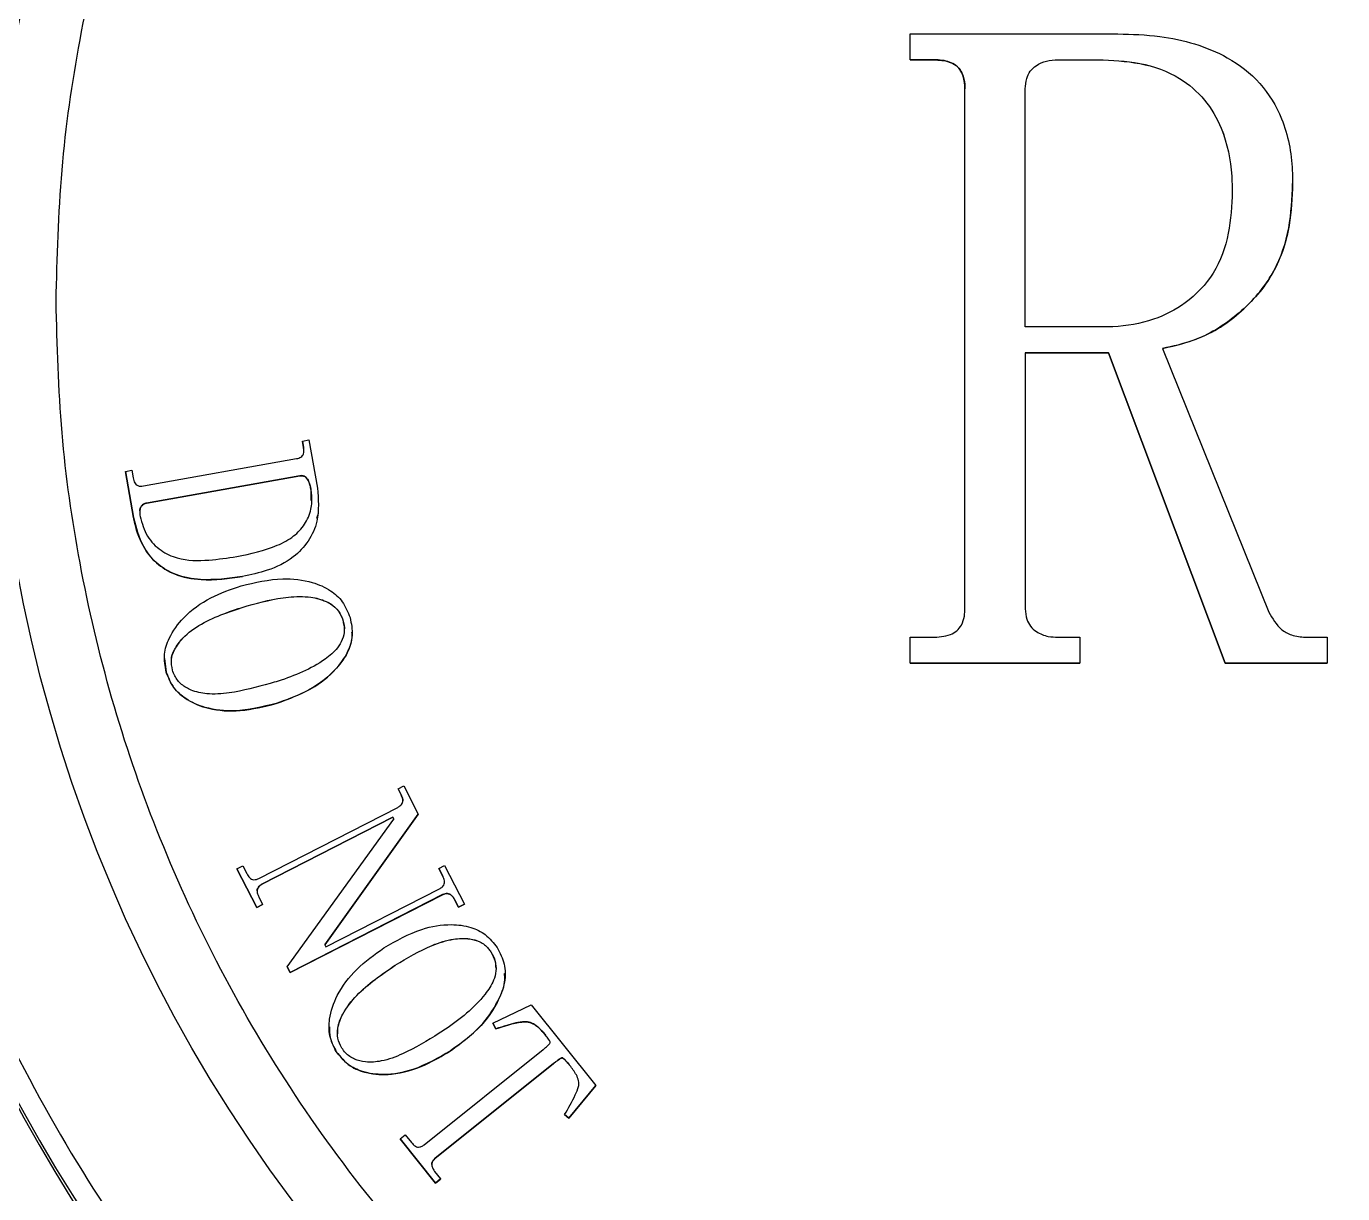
# Model space of a CAD drawing. Header units: millimetres. Extents: x 2371 to 4515, y 843 to 2359.
# Drawn here: x 3809.1 to 3871.8, y 2023 to 2078.6 of the extents above; entities that cross this region are included whole.
import ezdxf

# ---------------------------------------------------------------- set-up
doc = ezdxf.new("R2010")
doc.units = ezdxf.units.MM

msp = doc.modelspace()

# ---------------------------------------------------------------- linework, layer by layer
at = {"color": 7, "linetype": 'Continuous', "lineweight": 25}
for p, q in [((3851.195, 2077.028), (3851.195, 2078.261)), ((3851.195, 2078.261), (3861.084, 2078.261)), ((3852.236, 2077.028), (3851.195, 2077.028)), ((3851.195, 2077.028), (3851.195, 2077.026)), ((3851.195, 2077.026), (3852.236, 2077.026)), ((3852.236, 2077.028), (3852.236, 2077.026)), ((3858.233, 2077.028), (3860.134, 2077.028)), ((3858.233, 2077.028), (3858.233, 2077.026)), ((3858.233, 2077.026), (3860.134, 2077.026)), ((3860.134, 2077.028), (3860.134, 2077.026)), ((3853.796, 2050.881), (3853.796, 2075.641)), ((3856.673, 2064.289), (3856.673, 2075.635)), ((3860.481, 2064.289), (3856.673, 2064.289)), ((3860.635, 2063.056), (3856.673, 2063.056)), ((3856.673, 2063.056), (3856.673, 2050.849)), ((3856.673, 2063.053), (3860.635, 2063.053)), ((3866.202, 2048.261), (3860.635, 2063.056)), ((3860.635, 2063.056), (3860.635, 2063.053)), ((3860.635, 2063.053), (3866.202, 2048.259)), ((3863.216, 2063.261), (3868.282, 2050.682)), ((3822.224, 2058.848), (3822.531, 2058.902)), ((3822.28, 2058.542), (3822.224, 2058.848)), ((3822.224, 2058.848), (3822.224, 2058.846)), ((3822.224, 2058.846), (3822.28, 2058.54)), ((3822.531, 2058.902), (3822.941, 2056.604)), ((3814.652, 2056.708), (3821.953, 2058.008)), ((3822.28, 2058.542), (3822.28, 2058.54)), ((3822.28, 2058.54), (3822.281, 2058.322)), ((3813.793, 2057.398), (3814.099, 2057.452)), ((3814.184, 2055.204), (3813.793, 2057.398)), ((3813.793, 2057.398), (3813.793, 2057.396)), ((3813.793, 2057.396), (3814.184, 2055.201)), ((3814.099, 2057.452), (3814.163, 2057.095)), ((3822.099, 2057.192), (3814.798, 2055.891)), ((3814.798, 2055.889), (3822.099, 2057.189)), ((3822.099, 2057.189), (3822.099, 2057.192)), ((3822.635, 2056.548), (3822.624, 2056.009)), ((3822.635, 2056.548), (3822.635, 2056.55)), ((3814.798, 2055.889), (3814.798, 2055.891)), ((3823, 2055.553), (3823, 2055.556)), ((3814.184, 2055.204), (3814.184, 2055.201)), ((3824.604, 2049.726), (3824.604, 2049.728)), ((3851.195, 2048.261), (3851.195, 2049.494)), ((3851.195, 2049.494), (3852.236, 2049.494)), ((3858.233, 2049.494), (3859.273, 2049.494)), ((3859.273, 2049.494), (3859.273, 2048.261)), ((3870.016, 2049.494), (3871.056, 2049.494)), ((3871.056, 2049.494), (3871.056, 2048.261)), ((3815.646, 2048.486), (3815.646, 2048.484)), ((3815.658, 2048.486), (3815.736, 2047.831)), ((3859.273, 2048.261), (3851.195, 2048.261)), ((3851.195, 2048.261), (3851.195, 2048.259)), ((3851.195, 2048.259), (3859.273, 2048.259)), ((3859.273, 2048.261), (3859.273, 2048.259)), ((3871.056, 2048.261), (3866.202, 2048.261)), ((3866.202, 2048.261), (3866.202, 2048.259)), ((3866.202, 2048.259), (3871.056, 2048.259)), ((3871.056, 2048.261), (3871.056, 2048.259)), ((3826.784, 2042.264), (3827.061, 2042.407)), ((3827.061, 2042.407), (3827.747, 2041.066)), ((3826.926, 2041.987), (3826.784, 2042.264)), ((3826.784, 2042.264), (3826.784, 2042.262)), ((3826.784, 2042.262), (3826.926, 2041.985)), ((3826.926, 2041.987), (3826.926, 2041.985)), ((3820.157, 2037.999), (3826.768, 2041.382)), ((3826.541, 2040.916), (3820.3, 2037.722)), ((3820.3, 2037.72), (3826.541, 2040.914)), ((3821.498, 2033.784), (3826.589, 2040.823)), ((3827.747, 2041.066), (3823.299, 2034.823)), ((3823.3, 2034.821), (3827.747, 2041.064)), ((3826.589, 2040.823), (3826.541, 2040.916)), ((3826.541, 2040.916), (3826.541, 2040.914)), ((3826.541, 2040.914), (3826.589, 2040.822)), ((3827.747, 2041.066), (3827.747, 2041.064)), ((3819.109, 2038.454), (3819.387, 2038.596)), ((3819.387, 2038.596), (3819.575, 2038.227)), ((3828.724, 2038.473), (3829.001, 2038.616)), ((3829.001, 2038.616), (3829.947, 2036.766)), ((3820.055, 2036.605), (3819.109, 2038.454)), ((3819.109, 2038.454), (3819.109, 2038.452)), ((3819.109, 2038.452), (3820.055, 2036.602)), ((3828.912, 2038.103), (3828.724, 2038.473)), ((3828.724, 2038.473), (3828.724, 2038.471)), ((3828.724, 2038.471), (3828.912, 2038.101)), ((3828.912, 2038.103), (3828.912, 2038.101)), ((3820.3, 2037.722), (3820.3, 2037.72)), ((3823.347, 2034.73), (3828.756, 2037.498)), ((3820.332, 2036.747), (3820.055, 2036.605)), ((3820.055, 2036.602), (3820.332, 2036.745)), ((3820.144, 2037.117), (3820.332, 2036.747)), ((3820.332, 2036.747), (3820.332, 2036.745)), ((3828.899, 2037.221), (3821.64, 2033.507)), ((3821.64, 2033.505), (3828.899, 2037.219)), ((3828.899, 2037.221), (3828.899, 2037.219)), ((3829.669, 2036.624), (3829.481, 2036.994)), ((3829.481, 2036.994), (3829.481, 2036.992)), ((3829.481, 2036.992), (3829.669, 2036.622)), ((3829.947, 2036.766), (3829.669, 2036.624)), ((3829.669, 2036.622), (3829.947, 2036.764)), ((3829.947, 2036.766), (3829.947, 2036.764)), ((3820.055, 2036.605), (3820.055, 2036.602)), ((3829.669, 2036.624), (3829.669, 2036.622)), ((3823.299, 2034.823), (3823.347, 2034.73)), ((3821.64, 2033.507), (3821.498, 2033.784)), ((3821.498, 2033.784), (3821.498, 2033.782)), ((3821.498, 2033.782), (3821.64, 2033.505)), ((3821.64, 2033.507), (3821.64, 2033.505)), ((3831.891, 2033.469), (3831.891, 2033.471)), ((3831.296, 2031.099), (3833.124, 2031.966)), ((3833.124, 2031.966), (3836.202, 2028.123)), ((3831.45, 2030.823), (3831.296, 2031.099)), ((3831.296, 2031.099), (3831.296, 2031.097)), ((3831.296, 2031.097), (3831.45, 2030.821)), ((3823.498, 2030.927), (3823.498, 2030.924)), ((3831.45, 2030.823), (3831.45, 2030.821)), ((3833.813, 2030.525), (3833.813, 2030.523)), ((3828.036, 2025.301), (3833.7, 2029.837)), ((3834.179, 2029.157), (3828.556, 2024.653)), ((3828.556, 2024.651), (3834.179, 2029.155)), ((3834.179, 2029.157), (3834.179, 2029.155)), ((3835.012, 2029.028), (3835.012, 2029.026)), ((3836.202, 2028.123), (3834.925, 2026.568)), ((3834.925, 2026.566), (3836.202, 2028.121)), ((3836.202, 2028.123), (3836.202, 2028.121)), ((3834.925, 2026.568), (3834.723, 2026.738)), ((3834.723, 2026.738), (3834.723, 2026.736)), ((3834.723, 2026.736), (3834.925, 2026.566)), ((3834.925, 2026.568), (3834.925, 2026.566)), ((3826.886, 2025.574), (3827.129, 2025.769)), ((3828.572, 2023.471), (3826.886, 2025.574)), ((3826.886, 2025.574), (3826.886, 2025.572)), ((3826.886, 2025.572), (3828.572, 2023.468)), ((3827.129, 2025.769), (3827.422, 2025.405)), ((3828.556, 2024.653), (3828.556, 2024.651)), ((3828.524, 2024.029), (3828.814, 2023.665)), ((3828.814, 2023.665), (3828.572, 2023.471)), ((3828.572, 2023.468), (3828.814, 2023.663)), ((3828.814, 2023.665), (3828.814, 2023.663)), ((3828.572, 2023.471), (3828.572, 2023.468))]:
    msp.add_line(p, q, dxfattribs=at)
msp.add_circle((3878.988, 2065.497), 71.5, dxfattribs=at)
for centre, start, end in [((3878.988, 2065.495), 190.30617, 259.69396), ((3879.065, 2065.123), 190.52799, 258.6349)]:
    msp.add_arc(centre, 80, start, end, dxfattribs=at)
for points, knots in [([(3810.488, 2065.504), (3810.543, 2067.593), (3810.652, 2071.771), (3811.562, 2078.11), (3813.048, 2084.462), (3815.222, 2090.828), (3818.053, 2097.051), (3821.567, 2103.074), (3825.721, 2108.766), (3830.464, 2114.027), (3835.726, 2118.771), (3841.418, 2122.925), (3847.44, 2126.438), (3853.663, 2129.27), (3860.029, 2131.441), (3866.381, 2132.936), (3872.72, 2133.814), (3878.988, 2134.099), (3885.255, 2133.814), (3891.594, 2132.936), (3897.946, 2131.441), (3904.312, 2129.27), (3910.535, 2126.438), (3916.558, 2122.925), (3922.25, 2118.771), (3927.511, 2114.027), (3932.254, 2108.766), (3936.409, 2103.074), (3939.922, 2097.051), (3942.753, 2090.828), (3944.927, 2084.462), (3946.413, 2078.11), (3947.323, 2071.771), (3947.433, 2067.593), (3947.488, 2065.504)], [0, 0, 0, 0, 0.029124, 0.058248, 0.08912, 0.119994, 0.151902, 0.184313, 0.217069, 0.25, 0.282931, 0.315687, 0.348098, 0.380006, 0.410878, 0.441752, 0.470875, 0.5, 0.529123, 0.558248, 0.58912, 0.619994, 0.651902, 0.684313, 0.717069, 0.75, 0.782931, 0.815687, 0.848098, 0.880006, 0.910878, 0.941752, 0.970875, 1, 1, 1, 1]), ([(3861.084, 2078.261), (3861.752, 2078.241), (3862.987, 2078.204), (3864.755, 2077.827), (3866.418, 2077.148), (3867.937, 2075.979), (3869.082, 2074.1), (3869.39, 2072.381), (3869.409, 2071.332), (3869.412, 2071.121)], [0, 0, 0, 0, 0.160365, 0.296332, 0.431737, 0.589347, 0.747826, 0.949128, 1, 1, 1, 1]), ([(3853.796, 2075.641), (3853.786, 2075.845), (3853.771, 2076.169), (3853.573, 2076.573), (3853.312, 2076.819), (3852.858, 2077.008), (3852.49, 2077.02), (3852.236, 2077.028)], [0, 0, 0, 0, 0.250411, 0.398556, 0.54744, 0.686236, 1, 1, 1, 1]), ([(3852.236, 2077.026), (3852.483, 2077.018), (3852.852, 2077.006), (3853.312, 2076.819), (3853.575, 2076.567), (3853.755, 2076.196), (3853.791, 2075.876), (3853.795, 2075.671), (3853.796, 2075.639)], [0, 0, 0, 0, 0.304676, 0.455037, 0.606549, 0.74539, 0.96037, 1, 1, 1, 1]), ([(3856.673, 2075.635), (3856.683, 2075.804), (3856.7, 2076.101), (3856.894, 2076.492), (3857.22, 2076.79), (3857.681, 2076.996), (3858.046, 2077.017), (3858.233, 2077.028)], [0, 0, 0, 0, 0.212555, 0.375218, 0.538546, 0.763737, 1, 1, 1, 1]), ([(3856.673, 2075.633), (3856.683, 2075.801), (3856.7, 2076.099), (3856.894, 2076.49), (3857.22, 2076.788), (3857.681, 2076.994), (3858.046, 2077.015), (3858.233, 2077.026)], [0, 0, 0, 0, 0.212555, 0.375218, 0.538546, 0.763737, 1, 1, 1, 1]), ([(3860.134, 2077.028), (3860.803, 2077), (3862.149, 2076.943), (3863.957, 2076.313), (3865.277, 2075.16), (3866.2, 2073.56), (3866.508, 2072.015), (3866.53, 2070.993), (3866.536, 2070.748)], [0, 0, 0, 0, 0.196061, 0.394111, 0.547436, 0.700125, 0.928087, 1, 1, 1, 1]), ([(3860.134, 2077.026), (3860.803, 2076.998), (3862.149, 2076.941), (3863.957, 2076.311), (3865.277, 2075.158), (3866.2, 2073.558), (3866.508, 2072.013), (3866.53, 2070.991), (3866.536, 2070.746)], [0, 0, 0, 0, 0.1960612, 0.3941112, 0.5474359, 0.700125, 0.9280873, 1, 1, 1, 1]), ([(3866.536, 2070.748), (3866.505, 2070.079), (3866.444, 2068.733), (3865.762, 2066.803), (3864.414, 2065.404), (3862.729, 2064.534), (3861.381, 2064.309), (3860.603, 2064.291), (3860.481, 2064.289)], [0, 0, 0, 0, 0.200351, 0.402646, 0.59747, 0.766762, 0.96323, 1, 1, 1, 1]), ([(3869.412, 2071.121), (3869.386, 2070.453), (3869.326, 2068.931), (3868.541, 2066.648), (3866.83, 2064.787), (3864.982, 2063.641), (3863.702, 2063.366), (3863.216, 2063.261)], [0, 0, 0, 0, 0.183074, 0.416875, 0.642834, 0.864166, 1, 1, 1, 1]), ([(3863.216, 2063.259), (3863.874, 2063.416), (3865.348, 2063.767), (3867.192, 2065.113), (3868.633, 2066.904), (3869.322, 2068.984), (3869.382, 2070.411), (3869.412, 2071.119)], [0, 0, 0, 0, 0.184054, 0.41238, 0.609428, 0.80635, 1, 1, 1, 1]), ([(3947.488, 2065.504), (3947.433, 2063.415), (3947.323, 2059.237), (3946.413, 2052.898), (3944.927, 2046.546), (3942.753, 2040.18), (3939.922, 2033.957), (3936.409, 2027.934), (3932.254, 2022.242), (3927.511, 2016.981), (3922.25, 2012.237), (3916.558, 2008.083), (3910.535, 2004.569), (3904.312, 2001.738), (3897.946, 1999.567), (3891.594, 1998.071), (3885.255, 1997.194), (3878.988, 1996.909), (3872.721, 1997.194), (3866.382, 1998.071), (3860.029, 1999.567), (3853.664, 2001.738), (3847.44, 2004.569), (3841.418, 2008.083), (3835.726, 2012.237), (3830.464, 2016.981), (3825.721, 2022.242), (3821.567, 2027.934), (3818.053, 2033.957), (3815.222, 2040.18), (3813.048, 2046.545), (3811.562, 2052.898), (3810.652, 2059.237), (3810.543, 2063.415), (3810.488, 2065.504)], [0, 0, 0, 0, 0.029124, 0.058248, 0.08912, 0.119994, 0.151902, 0.184313, 0.217069, 0.25, 0.282931, 0.315687, 0.348098, 0.380006, 0.410878, 0.441752, 0.470875, 0.5, 0.529123, 0.558248, 0.58912, 0.619994, 0.651902, 0.684313, 0.717069, 0.75, 0.782931, 0.815687, 0.848098, 0.880006, 0.910878, 0.941752, 0.970875, 1, 1, 1, 1]), ([(3821.953, 2058.008), (3822.025, 2058.027), (3822.129, 2058.053), (3822.235, 2058.147), (3822.287, 2058.248), (3822.301, 2058.385), (3822.287, 2058.486), (3822.28, 2058.542)], [0, 0, 0, 0, 0.30393, 0.439412, 0.57524, 0.766538, 1, 1, 1, 1]), ([(3814.163, 2057.095), (3814.181, 2057.01), (3814.207, 2056.889), (3814.301, 2056.766), (3814.397, 2056.71), (3814.517, 2056.691), (3814.606, 2056.702), (3814.652, 2056.708)], [0, 0, 0, 0, 0.35696, 0.506296, 0.628832, 0.807113, 1, 1, 1, 1]), ([(3822.099, 2057.189), (3822.145, 2057.194), (3822.227, 2057.202), (3822.349, 2057.154), (3822.46, 2057.052), (3822.572, 2056.845), (3822.611, 2056.663), (3822.635, 2056.548)], [0, 0, 0, 0, 0.146677, 0.259785, 0.406359, 0.624533, 1, 1, 1, 1]), ([(3822.635, 2056.55), (3822.616, 2056.639), (3822.579, 2056.819), (3822.484, 2057.026), (3822.365, 2057.142), (3822.27, 2057.192), (3822.179, 2057.201), (3822.123, 2057.194), (3822.099, 2057.192)], [0, 0, 0, 0, 0.292195, 0.587448, 0.712259, 0.818051, 0.924072, 1, 1, 1, 1]), ([(3819.098, 2053.341), (3819.757, 2053.478), (3820.709, 2053.675), (3821.802, 2054.258), (3822.369, 2054.858), (3822.665, 2055.559), (3822.695, 2056.145), (3822.648, 2056.462), (3822.635, 2056.55)], [0, 0, 0, 0, 0.371772, 0.537551, 0.679482, 0.821953, 0.950737, 1, 1, 1, 1]), ([(3822.941, 2056.604), (3822.985, 2056.071), (3823.059, 2055.188), (3822.547, 2054.044), (3821.74, 2053.192), (3820.62, 2052.654), (3819.769, 2052.472), (3819.373, 2052.387)], [0, 0, 0, 0, 0.251835, 0.417408, 0.583236, 0.805839, 1, 1, 1, 1]), ([(3814.798, 2055.891), (3814.748, 2055.878), (3814.66, 2055.856), (3814.558, 2055.763), (3814.49, 2055.634), (3814.464, 2055.457), (3814.481, 2055.327), (3814.49, 2055.257)], [0, 0, 0, 0, 0.193467, 0.335879, 0.508687, 0.733966, 1, 1, 1, 1]), ([(3814.484, 2055.52), (3814.483, 2055.534), (3814.479, 2055.592), (3814.518, 2055.689), (3814.584, 2055.793), (3814.685, 2055.862), (3814.759, 2055.88), (3814.798, 2055.889)], [0, 0, 0, 0, 0.082416, 0.326896, 0.572311, 0.772655, 1, 1, 1, 1]), ([(3822.908, 2055.17), (3822.955, 2055.289), (3823.005, 2055.415), (3822.997, 2055.546), (3822.997, 2055.553)], [0, 0, 0, 0, 0.945411, 1, 1, 1, 1]), ([(3819.373, 2052.387), (3818.706, 2052.296), (3817.644, 2052.152), (3816.25, 2052.406), (3815.316, 2052.93), (3814.604, 2053.774), (3814.306, 2054.592), (3814.203, 2055.108), (3814.184, 2055.204)], [0, 0, 0, 0, 0.298114, 0.474394, 0.620068, 0.765882, 0.956507, 1, 1, 1, 1]), ([(3814.184, 2055.201), (3814.302, 2054.728), (3814.502, 2053.926), (3815.233, 2052.997), (3816.194, 2052.412), (3817.629, 2052.147), (3818.717, 2052.296), (3819.373, 2052.385)], [0, 0, 0, 0, 0.214788, 0.363839, 0.513204, 0.70643, 1, 1, 1, 1]), ([(3814.49, 2055.257), (3814.584, 2054.928), (3814.764, 2054.297), (3815.441, 2053.604), (3816.457, 2053.136), (3817.725, 2053.133), (3818.66, 2053.274), (3819.098, 2053.341)], [0, 0, 0, 0, 0.1795953, 0.3437589, 0.4958271, 0.7636966, 1, 1, 1, 1]), ([(3815.736, 2047.833), (3815.685, 2048.118), (3815.587, 2048.665), (3815.901, 2049.59), (3816.613, 2050.568), (3817.82, 2051.434), (3818.819, 2051.776), (3819.312, 2051.944)], [0, 0, 0, 0, 0.142323, 0.273484, 0.473649, 0.740634, 1, 1, 1, 1]), ([(3819.312, 2051.944), (3819.968, 2052.102), (3821.087, 2052.372), (3822.567, 2052.197), (3823.538, 2051.784), (3824.194, 2051.198), (3824.395, 2050.694), (3824.501, 2050.43)], [0, 0, 0, 0, 0.335879, 0.572344, 0.731569, 0.859032, 1, 1, 1, 1]), ([(3801.262, 2051.364), (3801.789, 2048.868), (3802.851, 2043.831), (3805.39, 2036.454), (3808.659, 2029.212), (3812.722, 2022.233), (3817.533, 2015.63), (3823.026, 2009.536), (3829.119, 2004.043), (3835.722, 1999.232), (3842.701, 1995.169), (3849.944, 1991.9), (3857.321, 1989.361), (3862.358, 1988.299), (3864.854, 1987.772)], [0, 0, 0, 0, 0.079959, 0.161371, 0.244142, 0.328893, 0.414217, 0.5, 0.585778, 0.671102, 0.755858, 0.838624, 0.920039, 1, 1, 1, 1]), ([(3819.595, 2050.992), (3820.243, 2051.165), (3821.238, 2051.43), (3822.528, 2051.453), (3823.293, 2051.264), (3823.8, 2050.953), (3824.05, 2050.617), (3824.128, 2050.392), (3824.151, 2050.326)], [0, 0, 0, 0, 0.397346, 0.609831, 0.759517, 0.858592, 0.95839, 1, 1, 1, 1]), ([(3819.595, 2050.99), (3820.243, 2051.163), (3821.238, 2051.428), (3822.528, 2051.451), (3823.293, 2051.262), (3823.8, 2050.95), (3824.05, 2050.615), (3824.128, 2050.39), (3824.151, 2050.324)], [0, 0, 0, 0, 0.397346, 0.609831, 0.759517, 0.858592, 0.95839, 1, 1, 1, 1]), ([(3816.037, 2047.924), (3816.006, 2048.092), (3815.946, 2048.423), (3816.138, 2048.968), (3816.597, 2049.584), (3817.742, 2050.399), (3818.845, 2050.752), (3819.595, 2050.992)], [0, 0, 0, 0, 0.098439, 0.192959, 0.327087, 0.54288, 1, 1, 1, 1]), ([(3815.994, 2048.38), (3815.993, 2048.395), (3815.974, 2048.571), (3816.154, 2048.965), (3816.589, 2049.582), (3817.748, 2050.396), (3818.848, 2050.75), (3819.595, 2050.99)], [0, 0, 0, 0, 0.009569, 0.113407, 0.260756, 0.49782, 1, 1, 1, 1]), ([(3852.236, 2049.494), (3852.533, 2049.506), (3852.95, 2049.523), (3853.423, 2049.783), (3853.666, 2050.094), (3853.784, 2050.479), (3853.792, 2050.755), (3853.796, 2050.881)], [0, 0, 0, 0, 0.364031, 0.510061, 0.655864, 0.843841, 1, 1, 1, 1]), ([(3856.673, 2050.849), (3856.684, 2050.68), (3856.703, 2050.383), (3856.908, 2050), (3857.255, 2049.696), (3857.72, 2049.514), (3858.077, 2049.5), (3858.233, 2049.494)], [0, 0, 0, 0, 0.21541, 0.378382, 0.541893, 0.800389, 1, 1, 1, 1]), ([(3868.282, 2050.682), (3868.453, 2050.383), (3868.717, 2049.92), (3869.39, 2049.549), (3869.795, 2049.514), (3870.016, 2049.494)], [0, 0, 0, 0, 0.454509, 0.703285, 1, 1, 1, 1]), ([(3824.151, 2050.326), (3824.186, 2050.16), (3824.254, 2049.845), (3824.151, 2049.372), (3823.853, 2048.878), (3822.886, 2048.073), (3821.733, 2047.605), (3820.819, 2047.325), (3820.691, 2047.286)], [0, 0, 0, 0, 0.099013, 0.188639, 0.277978, 0.435263, 0.920804, 1, 1, 1, 1]), ([(3824.501, 2050.43), (3824.557, 2050.148), (3824.67, 2049.58), (3824.391, 2048.672), (3823.629, 2047.697), (3822.452, 2046.847), (3821.431, 2046.493), (3820.974, 2046.334)], [0, 0, 0, 0, 0.14267, 0.2869, 0.459199, 0.757548, 1, 1, 1, 1]), ([(3824.151, 2050.324), (3824.202, 2050.157), (3824.253, 2049.987), (3824.219, 2049.821), (3824.218, 2049.819)], [0, 0, 0, 0, 0.986511, 1, 1, 1, 1]), ([(3820.974, 2046.332), (3821.607, 2046.565), (3822.71, 2046.971), (3823.857, 2047.931), (3824.424, 2048.795), (3824.624, 2049.378), (3824.59, 2049.674), (3824.584, 2049.725)], [0, 0, 0, 0, 0.3822868, 0.665266, 0.83077, 0.9712932, 1, 1, 1, 1]), ([(3820.974, 2046.334), (3820.319, 2046.174), (3819.205, 2045.9), (3817.705, 2046.056), (3816.717, 2046.484), (3816.042, 2047.074), (3815.84, 2047.574), (3815.736, 2047.833)], [0, 0, 0, 0, 0.333285, 0.566687, 0.735011, 0.863042, 1, 1, 1, 1]), ([(3815.736, 2047.831), (3815.841, 2047.571), (3816.052, 2047.049), (3816.783, 2046.433), (3817.869, 2046.008), (3819.352, 2045.925), (3820.408, 2046.19), (3820.974, 2046.332)], [0, 0, 0, 0, 0.1376412, 0.2762501, 0.4601913, 0.7108533, 1, 1, 1, 1]), ([(3820.691, 2047.286), (3820.045, 2047.112), (3819.055, 2046.844), (3817.767, 2046.748), (3816.986, 2046.917), (3816.453, 2047.22), (3816.159, 2047.576), (3816.069, 2047.833), (3816.037, 2047.924)], [0, 0, 0, 0, 0.386905, 0.593845, 0.741486, 0.842547, 0.944349, 1, 1, 1, 1]), ([(3826.768, 2041.382), (3826.818, 2041.411), (3826.9, 2041.459), (3826.983, 2041.562), (3827.015, 2041.665), (3827.006, 2041.814), (3826.959, 2041.916), (3826.926, 2041.987)], [0, 0, 0, 0, 0.2393069, 0.3883408, 0.5382316, 0.6776492, 1, 1, 1, 1]), ([(3826.926, 2041.985), (3826.962, 2041.913), (3827.008, 2041.821), (3827.008, 2041.721), (3827.007, 2041.698)], [0, 0, 0, 0, 0.77993, 1, 1, 1, 1]), ([(3819.575, 2038.227), (3819.617, 2038.153), (3819.676, 2038.049), (3819.802, 2037.953), (3819.916, 2037.928), (3820.039, 2037.945), (3820.118, 2037.981), (3820.157, 2037.999)], [0, 0, 0, 0, 0.3460999, 0.4934666, 0.642693, 0.8205684, 1, 1, 1, 1]), ([(3828.756, 2037.498), (3828.806, 2037.528), (3828.888, 2037.575), (3828.971, 2037.678), (3829.003, 2037.781), (3828.995, 2037.931), (3828.946, 2038.032), (3828.912, 2038.103)], [0, 0, 0, 0, 0.239079, 0.388006, 0.537788, 0.677074, 1, 1, 1, 1]), ([(3820.3, 2037.722), (3820.253, 2037.694), (3820.174, 2037.646), (3820.097, 2037.537), (3820.065, 2037.41), (3820.077, 2037.262), (3820.122, 2037.165), (3820.144, 2037.117)], [0, 0, 0, 0, 0.227355, 0.388209, 0.549679, 0.776891, 1, 1, 1, 1]), ([(3820.077, 2037.404), (3820.077, 2037.423), (3820.077, 2037.484), (3820.121, 2037.575), (3820.2, 2037.662), (3820.266, 2037.7), (3820.3, 2037.72)], [0, 0, 0, 0, 0.137853, 0.446763, 0.713681, 1, 1, 1, 1]), ([(3829.481, 2036.994), (3829.447, 2037.052), (3829.388, 2037.152), (3829.259, 2037.241), (3829.139, 2037.282), (3829.016, 2037.272), (3828.94, 2037.239), (3828.899, 2037.221)], [0, 0, 0, 0, 0.282446, 0.488833, 0.649378, 0.810868, 1, 1, 1, 1]), ([(3828.899, 2037.219), (3828.951, 2037.241), (3829.038, 2037.278), (3829.18, 2037.272), (3829.299, 2037.217), (3829.407, 2037.121), (3829.455, 2037.036), (3829.481, 2036.992)], [0, 0, 0, 0, 0.238616, 0.394312, 0.588667, 0.784076, 1, 1, 1, 1]), ([(3826.112, 2034.686), (3826.697, 2035.023), (3827.698, 2035.599), (3829.167, 2035.848), (3830.213, 2035.722), (3831.002, 2035.346), (3831.337, 2034.921), (3831.511, 2034.698)], [0, 0, 0, 0, 0.336368, 0.574645, 0.731944, 0.859761, 1, 1, 1, 1]), ([(3826.649, 2033.854), (3827.222, 2034.203), (3828.098, 2034.736), (3829.328, 2035.121), (3830.117, 2035.158), (3830.697, 2034.998), (3831.031, 2034.747), (3831.167, 2034.554), (3831.205, 2034.5)], [0, 0, 0, 0, 0.397528, 0.607391, 0.759995, 0.859904, 0.960457, 1, 1, 1, 1]), ([(3826.649, 2033.852), (3827.222, 2034.201), (3828.098, 2034.734), (3829.328, 2035.119), (3830.117, 2035.156), (3830.697, 2034.996), (3831.031, 2034.745), (3831.167, 2034.552), (3831.205, 2034.497)], [0, 0, 0, 0, 0.397528, 0.607391, 0.759995, 0.859904, 0.960457, 1, 1, 1, 1]), ([(3823.842, 2029.738), (3823.718, 2029.985), (3823.473, 2030.47), (3823.497, 2031.427), (3823.884, 2032.55), (3824.786, 2033.742), (3825.661, 2034.365), (3826.112, 2034.686)], [0, 0, 0, 0, 0.136424, 0.268155, 0.464575, 0.724005, 1, 1, 1, 1]), ([(3831.205, 2034.5), (3831.286, 2034.351), (3831.44, 2034.066), (3831.474, 2033.58), (3831.328, 2033.025), (3830.615, 2031.973), (3829.646, 2031.199), (3828.847, 2030.674), (3828.749, 2030.61)], [0, 0, 0, 0, 0.099186, 0.189605, 0.279846, 0.434014, 0.930829, 1, 1, 1, 1]), ([(3831.511, 2034.698), (3831.645, 2034.442), (3831.913, 2033.929), (3831.9, 2032.977), (3831.445, 2031.831), (3830.557, 2030.687), (3829.681, 2030.06), (3829.286, 2029.778)], [0, 0, 0, 0, 0.143045, 0.287405, 0.460414, 0.756528, 1, 1, 1, 1]), ([(3831.205, 2034.497), (3831.29, 2034.349), (3831.431, 2034.103), (3831.436, 2033.823), (3831.438, 2033.713)], [0, 0, 0, 0, 0.606286, 1, 1, 1, 1]), ([(3824.104, 2029.907), (3824.028, 2030.061), (3823.881, 2030.358), (3823.905, 2030.937), (3824.176, 2031.664), (3825.048, 2032.769), (3826.004, 2033.417), (3826.649, 2033.854)], [0, 0, 0, 0, 0.098651, 0.191047, 0.328598, 0.547094, 1, 1, 1, 1]), ([(3823.92, 2030.588), (3823.917, 2030.676), (3823.906, 2031), (3824.191, 2031.663), (3825.038, 2032.766), (3826, 2033.414), (3826.649, 2033.852)], [0, 0, 0, 0, 0.05934, 0.219286, 0.473355, 1, 1, 1, 1]), ([(3829.286, 2029.776), (3829.832, 2030.179), (3830.776, 2030.876), (3831.566, 2032.111), (3831.897, 2032.965), (3831.867, 2033.364), (3831.859, 2033.468)], [0, 0, 0, 0, 0.431051, 0.744676, 0.93349, 1, 1, 1, 1]), ([(3831.45, 2030.821), (3831.852, 2030.957), (3832.353, 2031.126), (3832.997, 2031.172), (3833.356, 2031.008), (3833.612, 2030.765), (3833.768, 2030.578), (3833.813, 2030.523)], [0, 0, 0, 0, 0.483147, 0.601641, 0.722029, 0.918813, 1, 1, 1, 1]), ([(3833.813, 2030.525), (3833.675, 2030.685), (3833.467, 2030.925), (3833.111, 2031.139), (3832.618, 2031.186), (3832.07, 2031.02), (3831.621, 2030.878), (3831.45, 2030.823)], [0, 0, 0, 0, 0.240793, 0.359777, 0.461711, 0.794413, 1, 1, 1, 1]), ([(3823.524, 2030.926), (3823.522, 2030.75), (3823.517, 2030.327), (3823.722, 2029.954), (3823.842, 2029.735)], [0, 0, 0, 0, 0.415343, 1, 1, 1, 1]), ([(3828.749, 2030.61), (3828.179, 2030.26), (3827.305, 2029.723), (3826.098, 2029.269), (3825.302, 2029.21), (3824.705, 2029.349), (3824.319, 2029.607), (3824.16, 2029.829), (3824.104, 2029.907)], [0, 0, 0, 0, 0.386956, 0.593793, 0.740338, 0.842099, 0.944778, 1, 1, 1, 1]), ([(3833.7, 2029.837), (3833.739, 2029.868), (3833.841, 2029.95), (3833.95, 2030.048), (3834.016, 2030.129), (3834.03, 2030.157), (3834.033, 2030.184), (3834.015, 2030.244), (3833.939, 2030.359), (3833.863, 2030.459), (3833.813, 2030.525)], [0, 0, 0, 0, 0.166709, 0.438609, 0.487323, 0.517206, 0.541802, 0.578816, 0.723084, 1, 1, 1, 1]), ([(3829.286, 2029.778), (3828.703, 2029.439), (3827.711, 2028.862), (3826.227, 2028.588), (3825.156, 2028.72), (3824.347, 2029.101), (3824.013, 2029.522), (3823.842, 2029.738)], [0, 0, 0, 0, 0.333528, 0.567546, 0.735799, 0.864912, 1, 1, 1, 1]), ([(3823.842, 2029.735), (3824.046, 2029.487), (3824.431, 2029.019), (3825.388, 2028.655), (3826.634, 2028.602), (3828.017, 2029.015), (3828.89, 2029.538), (3829.286, 2029.776)], [0, 0, 0, 0, 0.1571064, 0.2966665, 0.4935887, 0.770105, 1, 1, 1, 1]), ([(3835.012, 2029.028), (3834.983, 2029.063), (3834.897, 2029.169), (3834.779, 2029.307), (3834.677, 2029.413), (3834.622, 2029.441), (3834.593, 2029.441), (3834.517, 2029.408), (3834.377, 2029.313), (3834.254, 2029.216), (3834.179, 2029.157)], [0, 0, 0, 0, 0.124093, 0.372351, 0.496838, 0.517541, 0.538485, 0.574939, 0.740211, 1, 1, 1, 1]), ([(3834.179, 2029.155), (3834.215, 2029.183), (3834.287, 2029.24), (3834.384, 2029.313), (3834.464, 2029.37), (3834.522, 2029.405), (3834.563, 2029.427), (3834.594, 2029.439), (3834.619, 2029.439), (3834.666, 2029.419), (3834.803, 2029.281), (3834.918, 2029.14), (3835.012, 2029.026)], [0, 0, 0, 0, 0.124075, 0.248161, 0.332872, 0.391478, 0.431352, 0.46131, 0.47999, 0.498634, 0.596811, 1, 1, 1, 1]), ([(3834.723, 2026.738), (3834.897, 2027.045), (3835.142, 2027.478), (3835.384, 2027.996), (3835.412, 2028.31), (3835.293, 2028.65), (3835.122, 2028.879), (3835.012, 2029.028)], [0, 0, 0, 0, 0.417225, 0.587015, 0.664813, 0.781934, 1, 1, 1, 1]), ([(3827.422, 2025.405), (3827.48, 2025.338), (3827.561, 2025.243), (3827.712, 2025.181), (3827.837, 2025.188), (3827.947, 2025.233), (3828.012, 2025.282), (3828.036, 2025.301)], [0, 0, 0, 0, 0.362826, 0.512382, 0.662913, 0.871019, 1, 1, 1, 1]), ([(3828.556, 2024.653), (3828.51, 2024.61), (3828.434, 2024.539), (3828.391, 2024.402), (3828.395, 2024.269), (3828.443, 2024.14), (3828.5, 2024.062), (3828.524, 2024.029)], [0, 0, 0, 0, 0.2669555, 0.4295289, 0.5913573, 0.8265325, 1, 1, 1, 1]), ([(3828.397, 2024.351), (3828.396, 2024.359), (3828.391, 2024.407), (3828.418, 2024.49), (3828.478, 2024.583), (3828.531, 2024.629), (3828.556, 2024.651)], [0, 0, 0, 0, 0.0701, 0.409533, 0.711576, 1, 1, 1, 1])]:
    msp.add_open_spline(points, degree=3, knots=knots, dxfattribs=at)

doc.saveas('drawing.dxf')
